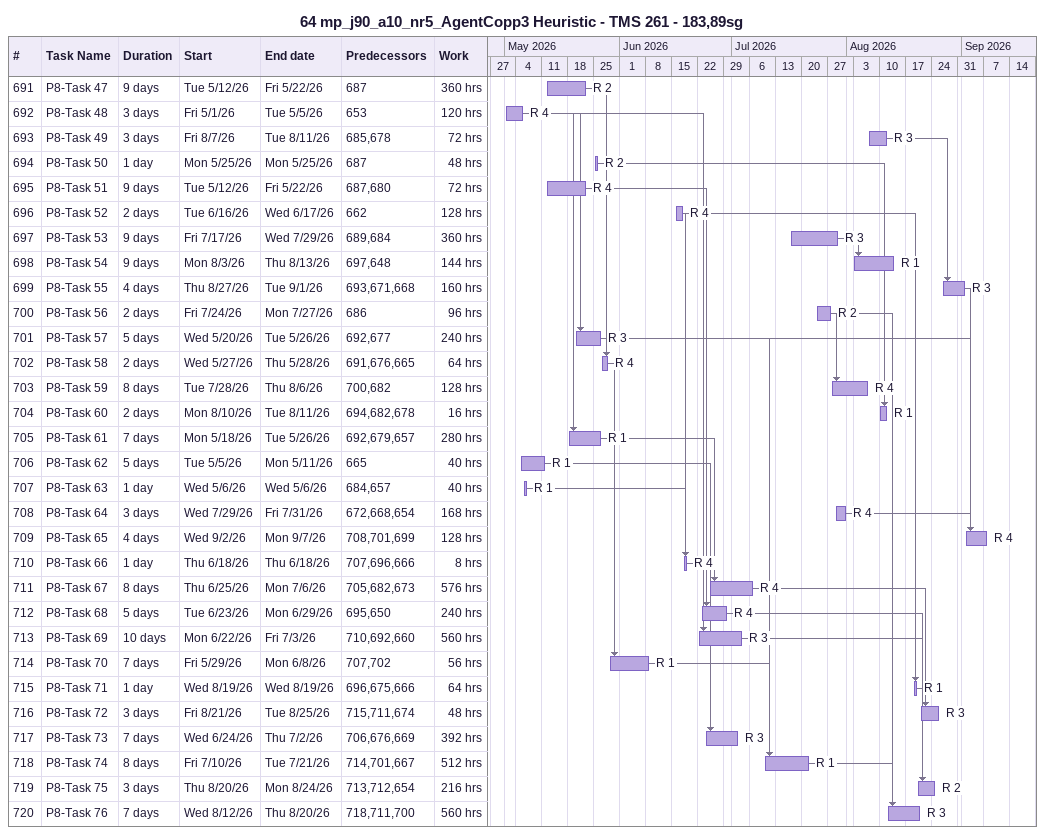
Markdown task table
64 mp_j90_a10_nr5_AgentCopp3 Heuristic - TMS 261 - 183,89sg

| ID | Task | Duration | Start | Finish | Predecessors | Resources | Work (h) |
|---|---|---|---|---|---|---|---|
| 691 | P8-Task 47 | 9d | 2026-05-12 | 2026-05-22 | 687 | R 2 | 360 |
| 692 | P8-Task 48 | 3d | 2026-05-01 | 2026-05-05 | 653 | R 4 | 120 |
| 693 | P8-Task 49 | 3d | 2026-08-07 | 2026-08-11 | 685, 678 | R 3 | 72 |
| 694 | P8-Task 50 | 1d | 2026-05-25 | 2026-05-25 | 687 | R 2 | 48 |
| 695 | P8-Task 51 | 9d | 2026-05-12 | 2026-05-22 | 687, 680 | R 4 | 72 |
| 696 | P8-Task 52 | 2d | 2026-06-16 | 2026-06-17 | 662 | R 4 | 128 |
| 697 | P8-Task 53 | 9d | 2026-07-17 | 2026-07-29 | 689, 684 | R 3 | 360 |
| 698 | P8-Task 54 | 9d | 2026-08-03 | 2026-08-13 | 697, 648 | R 1 | 144 |
| 699 | P8-Task 55 | 4d | 2026-08-27 | 2026-09-01 | 693, 671, 668 | R 3 | 160 |
| 700 | P8-Task 56 | 2d | 2026-07-24 | 2026-07-27 | 686 | R 2 | 96 |
| 701 | P8-Task 57 | 5d | 2026-05-20 | 2026-05-26 | 692, 677 | R 3 | 240 |
| 702 | P8-Task 58 | 2d | 2026-05-27 | 2026-05-28 | 691, 676, 665 | R 4 | 64 |
| 703 | P8-Task 59 | 8d | 2026-07-28 | 2026-08-06 | 700, 682 | R 4 | 128 |
| 704 | P8-Task 60 | 2d | 2026-08-10 | 2026-08-11 | 694, 682, 678 | R 1 | 16 |
| 705 | P8-Task 61 | 7d | 2026-05-18 | 2026-05-26 | 692, 679, 657 | R 1 | 280 |
| 706 | P8-Task 62 | 5d | 2026-05-05 | 2026-05-11 | 665 | R 1 | 40 |
| 707 | P8-Task 63 | 1d | 2026-05-06 | 2026-05-06 | 684, 657 | R 1 | 40 |
| 708 | P8-Task 64 | 3d | 2026-07-29 | 2026-07-31 | 672, 668, 654 | R 4 | 168 |
| 709 | P8-Task 65 | 4d | 2026-09-02 | 2026-09-07 | 708, 701, 699 | R 4 | 128 |
| 710 | P8-Task 66 | 1d | 2026-06-18 | 2026-06-18 | 707, 696, 666 | R 4 | 8 |
| 711 | P8-Task 67 | 8d | 2026-06-25 | 2026-07-06 | 705, 682, 673 | R 4 | 576 |
| 712 | P8-Task 68 | 5d | 2026-06-23 | 2026-06-29 | 695, 650 | R 4 | 240 |
| 713 | P8-Task 69 | 10d | 2026-06-22 | 2026-07-03 | 710, 692, 660 | R 3 | 560 |
| 714 | P8-Task 70 | 7d | 2026-05-29 | 2026-06-08 | 707, 702 | R 1 | 56 |
| 715 | P8-Task 71 | 1d | 2026-08-19 | 2026-08-19 | 696, 675, 666 | R 1 | 64 |
| 716 | P8-Task 72 | 3d | 2026-08-21 | 2026-08-25 | 715, 711, 674 | R 3 | 48 |
| 717 | P8-Task 73 | 7d | 2026-06-24 | 2026-07-02 | 706, 676, 669 | R 3 | 392 |
| 718 | P8-Task 74 | 8d | 2026-07-10 | 2026-07-21 | 714, 701, 667 | R 1 | 512 |
| 719 | P8-Task 75 | 3d | 2026-08-20 | 2026-08-24 | 713, 712, 654 | R 2 | 216 |
| 720 | P8-Task 76 | 7d | 2026-08-12 | 2026-08-20 | 718, 711, 700 | R 3 | 560 |
